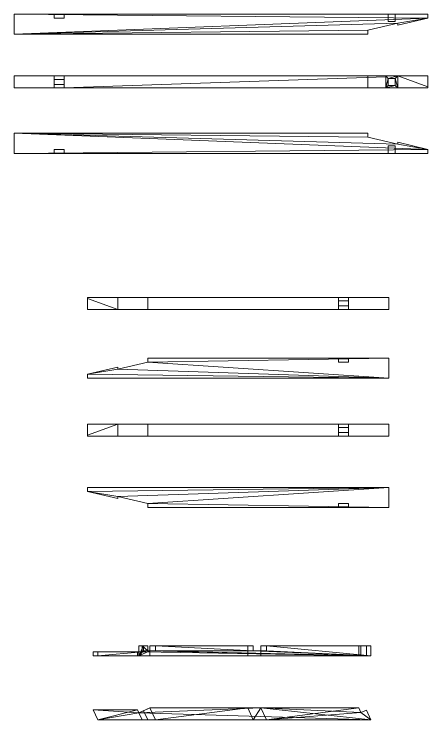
# Model space of a CAD drawing. Header units: millimetres. Extents: x 1039 to 86168, y -97507 to 20336.
# Drawn here: x 76476 to 84735, y -82206 to -68118 of the extents above; entities that cross this region are included whole.
import ezdxf

# ---------------------------------------------------------------- set-up
doc = ezdxf.new("R2010")
doc.units = ezdxf.units.MM
doc.header["$MEASUREMENT"] = 0
doc.layers.add('Чертежи клееныого БАЛКИ', color=7, linetype='Continuous')

# ---------------------------------------------------------------- blocks, each defined once
blk = doc.blocks.new('Морф_5BFB9848-1E78-4A62-96E7-4657786A4742')
at = {"layer": 'Чертежи клееныого БАЛКИ', "lineweight": 0}
mesh = blk.add_polyface(dxfattribs=at)
corners = [(77276, -68118, 481), (77476, -68118, 481), (77476, -68118, 411), (77276, -68118, 411), (77276, -68118, 481), (76476, -68118, 481), (76476, -68518, 481), (83535, -68518, 481), (83535, -68438, 481), (84135, -68298, 481), (84135, -68338, 481), (84735, -68198, 481), (84735, -68118, 481), (84135, -68118, 481), (84135, -68118, 481), (83895, -68118, 481), (83895, -68118, 481), (77476, -68118, 481), (77276, -68118, 241), (76476, -68118, 241), (76476, -68518, 241), (83895, -68118, 461), (83895, -68118, 261), (83895, -68118, 241), (77476, -68118, 241), (83535, -68438, 241), (84135, -68298, 241), (83535, -68518, 241), (83535, -68518, 261), (83535, -68518, 461), (84135, -68118, 241), (83895, -68118, 241), (83945, -68118, 431), (83945, -68118, 291), (84085, -68118, 291), (84085, -68118, 431), (84135, -68338, 241), (84735, -68118, 241), (84135, -68118, 241), (84135, -68118, 261), (84135, -68118, 461), (84735, -68198, 461), (84735, -68198, 261), (84735, -68198, 241), (77276, -68198, 411), (77276, -68198, 311), (77276, -68118, 311), (77276, -68118, 241), (77476, -68198, 311), (77476, -68118, 311), (77476, -68118, 241), (77476, -68198, 411), (84085, -68268, 431), (83945, -68268, 431), (83945, -68268, 291), (84085, -68268, 291)]
mesh.append_faces([[corners[k] for k in face] for face in [(0, 1, 2, 3), (5, 4, 18, 19), (6, 5, 19, 20), (9, 8, 25, 26), (10, 9, 26, 36), (46, 45, 48, 49), (45, 44, 51, 48), (44, 3, 2, 51), (49, 50, 47, 46)]], dxfattribs={"color": 113})
mesh.append_faces([[corners[k] for k in face] for face in [(32, 35, 52, 53), (33, 32, 53, 54), (33, 54, 55, 34), (35, 34, 55, 52), (54, 53, 52, 55)]], dxfattribs={"color": 254})
mesh.append_faces([[corners[k] for k in face] for face in [(17, 22, 23, 24), (7, 27, 28, 29), (8, 28, 27, 25), (13, 38, 39, 40), (12, 42, 43, 37), (41, 36, 43, 42), (18, 46, 47), (17, 2, 1)]], dxfattribs={"vtx0": -1, "color": 113})
mesh.append_faces([[corners[k] for k in face] for face in [(14, 39, 38, 30), (16, 23, 22, 21)]], dxfattribs={"vtx0": -1, "color": 254})
mesh.append_faces([[corners[k] for k in face] for face in [(4, 46, 18), (19, 43, 20), (24, 2, 17)]], dxfattribs={"vtx0": -1, "vtx1": -1, "color": 113})
mesh.append_faces([[corners[k] for k in face] for face in [(31, 33, 30), (30, 34, 14)]], dxfattribs={"vtx0": -1, "vtx1": -1, "color": 254})
mesh.append_faces([[corners[k] for k in face] for face in [(6, 9, 11), (43, 26, 20)]], dxfattribs={"vtx0": -1, "vtx1": -1, "vtx2": -1, "color": 113})
mesh.append_faces([[corners[k] for k in face] for face in [(6, 8, 9), (5, 11, 12), (3, 45, 46), (49, 51, 2)]], dxfattribs={"vtx0": -1, "vtx2": -1, "color": 113})
mesh.append_faces([[corners[k] for k in face] for face in [(35, 15, 14), (15, 32, 33), (30, 33, 34)]], dxfattribs={"vtx0": -1, "vtx2": -1, "color": 254})
mesh.append_faces([[corners[k] for k in face] for face in [(5, 6, 11), (4, 0, 46), (26, 25, 20), (37, 43, 19), (24, 50, 2)]], dxfattribs={"vtx1": -1, "vtx2": -1, "color": 113})
mesh.append_faces([[corners[k] for k in face] for face in [(35, 32, 15), (34, 35, 14), (31, 15, 33)]], dxfattribs={"vtx1": -1, "vtx2": -1, "color": 254})
mesh.append_faces([[corners[k] for k in face] for face in [(6, 7, 8), (9, 10, 11), (3, 44, 45), (25, 27, 20), (43, 36, 26), (49, 48, 51)]], dxfattribs={"vtx2": -1, "color": 113})
mesh.append_faces([[corners[k] for k in face] for face in [(17, 16, 21, 22), (7, 6, 20, 27), (8, 7, 29, 28), (13, 12, 37, 38), (12, 11, 41, 42), (41, 11, 10, 36)]], dxfattribs={"vtx3": -1, "color": 113})
mesh.append_faces([[corners[k] for k in face] for face in [(14, 13, 40, 39), (16, 15, 31, 23)]], dxfattribs={"vtx3": -1, "color": 254})
blk = doc.blocks.new('Морф_4D6EB4B4-7B97-46DA-A2E1-88D6F0536214')
at = {"layer": 'Чертежи клееныого БАЛКИ', "lineweight": 0}
mesh = blk.add_polyface(dxfattribs=at)
corners = [(77276, -69590, 481), (77476, -69590, 481), (77476, -69520, 481), (77276, -69520, 481), (77276, -69590, 481), (76476, -69590, 481), (76476, -69590, 81), (83535, -69590, 81), (83535, -69590, 161), (84135, -69590, 301), (84135, -69590, 261), (84735, -69590, 401), (84735, -69590, 481), (84135, -69590, 481), (84135, -69590, 481), (83895, -69590, 481), (83895, -69590, 481), (77476, -69590, 481), (77276, -69350, 481), (76476, -69350, 481), (76476, -69350, 81), (83895, -69570, 481), (83895, -69370, 481), (83895, -69350, 481), (77476, -69350, 481), (83535, -69350, 161), (84135, -69350, 301), (83535, -69350, 81), (83535, -69370, 81), (83535, -69570, 81), (84135, -69350, 481), (83895, -69350, 481), (83945, -69540, 481), (83945, -69400, 481), (84085, -69400, 481), (84085, -69540, 481), (84135, -69350, 261), (84735, -69350, 481), (84135, -69350, 481), (84135, -69370, 481), (84135, -69570, 481), (84735, -69570, 401), (84735, -69370, 401), (84735, -69350, 401), (77276, -69520, 401), (77276, -69420, 401), (77276, -69420, 481), (77276, -69350, 481), (77476, -69420, 401), (77476, -69420, 481), (77476, -69350, 481), (77476, -69520, 401), (84085, -69540, 331), (83945, -69540, 331), (83945, -69400, 331), (84085, -69400, 331)]
mesh.append_faces([[corners[k] for k in face] for face in [(0, 1, 2, 3), (5, 4, 18, 19), (6, 5, 19, 20), (9, 8, 25, 26), (10, 9, 26, 36), (46, 45, 48, 49), (45, 44, 51, 48), (44, 3, 2, 51), (49, 50, 47, 46)]], dxfattribs={"color": 113})
mesh.append_faces([[corners[k] for k in face] for face in [(32, 35, 52, 53), (33, 32, 53, 54), (33, 54, 55, 34), (35, 34, 55, 52), (54, 53, 52, 55)]], dxfattribs={"color": 254})
mesh.append_faces([[corners[k] for k in face] for face in [(17, 22, 23, 24), (7, 27, 28, 29), (8, 28, 27, 25), (13, 38, 39, 40), (12, 42, 43, 37), (41, 36, 43, 42), (18, 46, 47), (17, 2, 1)]], dxfattribs={"vtx0": -1, "color": 113})
mesh.append_faces([[corners[k] for k in face] for face in [(14, 39, 38, 30), (16, 23, 22, 21)]], dxfattribs={"vtx0": -1, "color": 254})
mesh.append_faces([[corners[k] for k in face] for face in [(4, 46, 18), (19, 43, 20), (24, 2, 17)]], dxfattribs={"vtx0": -1, "vtx1": -1, "color": 113})
mesh.append_faces([[corners[k] for k in face] for face in [(31, 33, 30), (30, 34, 14)]], dxfattribs={"vtx0": -1, "vtx1": -1, "color": 254})
mesh.append_faces([[corners[k] for k in face] for face in [(6, 9, 11), (43, 26, 20)]], dxfattribs={"vtx0": -1, "vtx1": -1, "vtx2": -1, "color": 113})
mesh.append_faces([[corners[k] for k in face] for face in [(6, 8, 9), (5, 11, 12), (3, 45, 46), (49, 51, 2)]], dxfattribs={"vtx0": -1, "vtx2": -1, "color": 113})
mesh.append_faces([[corners[k] for k in face] for face in [(35, 15, 14), (15, 32, 33), (30, 33, 34)]], dxfattribs={"vtx0": -1, "vtx2": -1, "color": 254})
mesh.append_faces([[corners[k] for k in face] for face in [(5, 6, 11), (4, 0, 46), (26, 25, 20), (37, 43, 19), (24, 50, 2)]], dxfattribs={"vtx1": -1, "vtx2": -1, "color": 113})
mesh.append_faces([[corners[k] for k in face] for face in [(35, 32, 15), (34, 35, 14), (31, 15, 33)]], dxfattribs={"vtx1": -1, "vtx2": -1, "color": 254})
mesh.append_faces([[corners[k] for k in face] for face in [(6, 7, 8), (9, 10, 11), (3, 44, 45), (25, 27, 20), (43, 36, 26), (49, 48, 51)]], dxfattribs={"vtx2": -1, "color": 113})
mesh.append_faces([[corners[k] for k in face] for face in [(17, 16, 21, 22), (7, 6, 20, 27), (8, 7, 29, 28), (13, 12, 37, 38), (12, 11, 41, 42), (41, 11, 10, 36)]], dxfattribs={"vtx3": -1, "color": 113})
mesh.append_faces([[corners[k] for k in face] for face in [(14, 13, 40, 39), (16, 15, 31, 23)]], dxfattribs={"vtx3": -1, "color": 254})
blk = doc.blocks.new('Морф_B49F19AB-6C0A-433C-A7AF-FE4632147326')
at = {"layer": 'Чертежи клееныого БАЛКИ', "lineweight": 0}
mesh = blk.add_polyface(dxfattribs=at)
corners = [(77276, -70897, 286), (77476, -70897, 286), (77476, -70897, 356), (77276, -70897, 356), (77276, -70897, 286), (76476, -70897, 286), (76476, -70497, 286), (83535, -70497, 286), (83535, -70577, 286), (84135, -70717, 286), (84135, -70677, 286), (84735, -70817, 286), (84735, -70897, 286), (84135, -70897, 286), (84135, -70897, 286), (83895, -70897, 286), (83895, -70897, 286), (77476, -70897, 286), (77276, -70897, 526), (76476, -70897, 526), (76476, -70497, 526), (83895, -70897, 306), (83895, -70897, 506), (83895, -70897, 526), (77476, -70897, 526), (83535, -70577, 526), (84135, -70717, 526), (83535, -70497, 526), (83535, -70497, 506), (83535, -70497, 306), (84135, -70897, 526), (83895, -70897, 526), (83945, -70897, 336), (83945, -70897, 476), (84085, -70897, 476), (84085, -70897, 336), (84135, -70677, 526), (84735, -70897, 526), (84135, -70897, 526), (84135, -70897, 506), (84135, -70897, 306), (84735, -70817, 306), (84735, -70817, 506), (84735, -70817, 526), (77276, -70817, 356), (77276, -70817, 456), (77276, -70897, 456), (77276, -70897, 526), (77476, -70817, 456), (77476, -70897, 456), (77476, -70897, 526), (77476, -70817, 356), (84085, -70747, 336), (83945, -70747, 336), (83945, -70747, 476), (84085, -70747, 476)]
mesh.append_faces([[corners[k] for k in face] for face in [(0, 1, 2, 3), (5, 4, 18, 19), (6, 5, 19, 20), (9, 8, 25, 26), (10, 9, 26, 36), (46, 45, 48, 49), (45, 44, 51, 48), (44, 3, 2, 51), (49, 50, 47, 46)]], dxfattribs={"color": 113})
mesh.append_faces([[corners[k] for k in face] for face in [(32, 35, 52, 53), (33, 32, 53, 54), (33, 54, 55, 34), (35, 34, 55, 52), (54, 53, 52, 55)]], dxfattribs={"color": 254})
mesh.append_faces([[corners[k] for k in face] for face in [(17, 22, 23, 24), (7, 27, 28, 29), (8, 28, 27, 25), (13, 38, 39, 40), (12, 42, 43, 37), (41, 36, 43, 42), (18, 46, 47), (17, 2, 1)]], dxfattribs={"vtx0": -1, "color": 113})
mesh.append_faces([[corners[k] for k in face] for face in [(14, 39, 38, 30), (16, 23, 22, 21)]], dxfattribs={"vtx0": -1, "color": 254})
mesh.append_faces([[corners[k] for k in face] for face in [(4, 46, 18), (19, 43, 20), (24, 2, 17)]], dxfattribs={"vtx0": -1, "vtx1": -1, "color": 113})
mesh.append_faces([[corners[k] for k in face] for face in [(31, 33, 30), (30, 34, 14)]], dxfattribs={"vtx0": -1, "vtx1": -1, "color": 254})
mesh.append_faces([[corners[k] for k in face] for face in [(6, 9, 11), (43, 26, 20)]], dxfattribs={"vtx0": -1, "vtx1": -1, "vtx2": -1, "color": 113})
mesh.append_faces([[corners[k] for k in face] for face in [(6, 8, 9), (5, 11, 12), (3, 45, 46), (49, 51, 2)]], dxfattribs={"vtx0": -1, "vtx2": -1, "color": 113})
mesh.append_faces([[corners[k] for k in face] for face in [(35, 15, 14), (15, 32, 33), (30, 33, 34)]], dxfattribs={"vtx0": -1, "vtx2": -1, "color": 254})
mesh.append_faces([[corners[k] for k in face] for face in [(5, 6, 11), (4, 0, 46), (26, 25, 20), (37, 43, 19), (24, 50, 2)]], dxfattribs={"vtx1": -1, "vtx2": -1, "color": 113})
mesh.append_faces([[corners[k] for k in face] for face in [(35, 32, 15), (34, 35, 14), (31, 15, 33)]], dxfattribs={"vtx1": -1, "vtx2": -1, "color": 254})
mesh.append_faces([[corners[k] for k in face] for face in [(6, 7, 8), (9, 10, 11), (3, 44, 45), (25, 27, 20), (43, 36, 26), (49, 48, 51)]], dxfattribs={"vtx2": -1, "color": 113})
mesh.append_faces([[corners[k] for k in face] for face in [(17, 16, 21, 22), (7, 6, 20, 27), (8, 7, 29, 28), (13, 12, 37, 38), (12, 11, 41, 42), (41, 11, 10, 36)]], dxfattribs={"vtx3": -1, "color": 113})
mesh.append_faces([[corners[k] for k in face] for face in [(14, 13, 40, 39), (16, 15, 31, 23)]], dxfattribs={"vtx3": -1, "color": 254})
blk = doc.blocks.new('Морф_16C08DFA-6151-49BA-8072-C220439D4D29')
at = {"layer": 'Чертежи клееныого БАЛКИ', "lineweight": 0}
mesh = blk.add_polyface(dxfattribs=at)
corners = [(82953, -73772, 294), (83153, -73772, 294), (83153, -73842, 294), (82953, -73842, 294), (78543, -73772, 514), (78543, -73772, 474), (77943, -73772, 614), (77943, -73772, 694), (83953, -73772, 694), (83953, -73772, 294), (83153, -73772, 294), (82953, -73772, 294), (79143, -73772, 294), (79143, -73772, 374), (78543, -74012, 514), (78543, -74012, 474), (77943, -73792, 614), (77943, -74012, 614), (77943, -73992, 614), (77943, -74012, 694), (79143, -74012, 374), (83953, -74012, 694), (82953, -74012, 294), (79143, -74012, 294), (79143, -73992, 294), (79143, -73792, 294), (83953, -74012, 294), (83153, -74012, 294), (82953, -73942, 374), (82953, -73842, 374), (83153, -73842, 374), (83153, -73942, 374), (82953, -73942, 294), (83153, -73942, 294), (82953, -74012, 294), (83153, -74012, 294)]
mesh.append_faces([[corners[k] for k in face] for face in [(0, 1, 2, 3), (5, 4, 14, 15), (4, 13, 20, 14), (8, 7, 19, 21), (10, 9, 26, 27), (9, 8, 21, 26), (28, 29, 30, 31), (32, 28, 31, 33), (29, 3, 2, 30), (34, 32, 33, 35)]], dxfattribs={"color": 97})
mesh.append_faces([[corners[k] for k in face] for face in [(16, 15, 17, 18), (6, 17, 19, 7), (12, 23, 24, 25), (13, 24, 23, 20), (22, 32, 34), (10, 2, 1)]], dxfattribs={"vtx0": -1, "color": 97})
mesh.append_faces([[corners[k] for k in face] for face in [(9, 13, 8), (11, 32, 22), (27, 2, 10)]], dxfattribs={"vtx0": -1, "vtx1": -1, "color": 97})
mesh.append_faces([[corners[k] for k in face] for face in [(4, 6, 8), (21, 17, 14)]], dxfattribs={"vtx0": -1, "vtx1": -1, "vtx2": -1, "color": 97})
mesh.append_faces([[corners[k] for k in face] for face in [(3, 28, 32), (33, 30, 2), (21, 14, 20), (26, 20, 23)]], dxfattribs={"vtx0": -1, "vtx2": -1, "color": 97})
mesh.append_faces([[corners[k] for k in face] for face in [(5, 6, 4), (15, 14, 17)]], dxfattribs={"vtx1": -1, "color": 97})
mesh.append_faces([[corners[k] for k in face] for face in [(13, 4, 8), (12, 13, 9), (11, 0, 32), (27, 35, 2), (26, 21, 20)]], dxfattribs={"vtx1": -1, "vtx2": -1, "color": 97})
mesh.append_faces([[corners[k] for k in face] for face in [(6, 7, 8), (3, 29, 28), (33, 31, 30), (21, 19, 17)]], dxfattribs={"vtx2": -1, "color": 97})
mesh.append_faces([[corners[k] for k in face] for face in [(16, 6, 5, 15), (6, 16, 18, 17), (12, 11, 22, 23), (13, 12, 25, 24)]], dxfattribs={"vtx3": -1, "color": 97})
blk = doc.blocks.new('Морф_64B6D37B-8F97-4AF4-BAE1-D1EC091ADD98')
at = {"layer": 'Чертежи клееныого БАЛКИ', "lineweight": 0}
mesh = blk.add_polyface(dxfattribs=at)
corners = [(82953, -74988, 623), (83153, -74988, 623), (83153, -74988, 553), (82953, -74988, 553), (78543, -75208, 623), (78543, -75168, 623), (77943, -75308, 623), (77943, -75388, 623), (83953, -75388, 623), (83953, -74988, 623), (83153, -74988, 623), (82953, -74988, 623), (79143, -74988, 623), (79143, -75068, 623), (78543, -75208, 383), (78543, -75168, 383), (77943, -75308, 603), (77943, -75308, 383), (77943, -75308, 403), (77943, -75388, 383), (79143, -75068, 383), (83953, -75388, 383), (82953, -74988, 383), (79143, -74988, 383), (79143, -74988, 403), (79143, -74988, 603), (83953, -74988, 383), (83153, -74988, 383), (82953, -75068, 453), (82953, -75068, 553), (83153, -75068, 553), (83153, -75068, 453), (82953, -74988, 453), (83153, -74988, 453), (82953, -74988, 383), (83153, -74988, 383)]
mesh.append_faces([[corners[k] for k in face] for face in [(0, 1, 2, 3), (5, 4, 14, 15), (4, 13, 20, 14), (8, 7, 19, 21), (10, 9, 26, 27), (9, 8, 21, 26), (28, 29, 30, 31), (32, 28, 31, 33), (29, 3, 2, 30), (34, 32, 33, 35)]], dxfattribs={"color": 97})
mesh.append_faces([[corners[k] for k in face] for face in [(16, 15, 17, 18), (6, 17, 19, 7), (12, 23, 24, 25), (13, 24, 23, 20), (22, 32, 34), (10, 2, 1)]], dxfattribs={"vtx0": -1, "color": 97})
mesh.append_faces([[corners[k] for k in face] for face in [(9, 13, 8), (11, 32, 22), (27, 2, 10)]], dxfattribs={"vtx0": -1, "vtx1": -1, "color": 97})
mesh.append_faces([[corners[k] for k in face] for face in [(4, 6, 8), (21, 17, 14)]], dxfattribs={"vtx0": -1, "vtx1": -1, "vtx2": -1, "color": 97})
mesh.append_faces([[corners[k] for k in face] for face in [(3, 28, 32), (33, 30, 2), (21, 14, 20), (26, 20, 23)]], dxfattribs={"vtx0": -1, "vtx2": -1, "color": 97})
mesh.append_faces([[corners[k] for k in face] for face in [(5, 6, 4), (15, 14, 17)]], dxfattribs={"vtx1": -1, "color": 97})
mesh.append_faces([[corners[k] for k in face] for face in [(13, 4, 8), (12, 13, 9), (11, 0, 32), (27, 35, 2), (26, 21, 20)]], dxfattribs={"vtx1": -1, "vtx2": -1, "color": 97})
mesh.append_faces([[corners[k] for k in face] for face in [(6, 7, 8), (3, 29, 28), (33, 31, 30), (21, 19, 17)]], dxfattribs={"vtx2": -1, "color": 97})
mesh.append_faces([[corners[k] for k in face] for face in [(16, 6, 5, 15), (6, 16, 18, 17), (12, 11, 22, 23), (13, 12, 25, 24)]], dxfattribs={"vtx3": -1, "color": 97})
blk = doc.blocks.new('Морф_E50EF1F1-6C25-4939-BB2E-C071D2E25607')
at = {"layer": 'Чертежи клееныого БАЛКИ', "lineweight": 0}
mesh = blk.add_polyface(dxfattribs=at)
corners = [(82953, -76542, 627), (83153, -76542, 627), (83153, -76472, 627), (82953, -76472, 627), (78543, -76542, 407), (78543, -76542, 447), (77943, -76542, 307), (77943, -76542, 227), (83953, -76542, 227), (83953, -76542, 627), (83153, -76542, 627), (82953, -76542, 627), (79143, -76542, 627), (79143, -76542, 547), (78543, -76302, 407), (78543, -76302, 447), (77943, -76522, 307), (77943, -76302, 307), (77943, -76322, 307), (77943, -76302, 227), (79143, -76302, 547), (83953, -76302, 227), (82953, -76302, 627), (79143, -76302, 627), (79143, -76322, 627), (79143, -76522, 627), (83953, -76302, 627), (83153, -76302, 627), (82953, -76372, 547), (82953, -76472, 547), (83153, -76472, 547), (83153, -76372, 547), (82953, -76372, 627), (83153, -76372, 627), (82953, -76302, 627), (83153, -76302, 627)]
mesh.append_faces([[corners[k] for k in face] for face in [(0, 1, 2, 3), (5, 4, 14, 15), (4, 13, 20, 14), (8, 7, 19, 21), (10, 9, 26, 27), (9, 8, 21, 26), (28, 29, 30, 31), (32, 28, 31, 33), (29, 3, 2, 30), (34, 32, 33, 35)]], dxfattribs={"color": 97})
mesh.append_faces([[corners[k] for k in face] for face in [(16, 15, 17, 18), (6, 17, 19, 7), (12, 23, 24, 25), (13, 24, 23, 20), (22, 32, 34), (10, 2, 1)]], dxfattribs={"vtx0": -1, "color": 97})
mesh.append_faces([[corners[k] for k in face] for face in [(9, 13, 8), (11, 32, 22), (27, 2, 10)]], dxfattribs={"vtx0": -1, "vtx1": -1, "color": 97})
mesh.append_faces([[corners[k] for k in face] for face in [(4, 6, 8), (21, 17, 14)]], dxfattribs={"vtx0": -1, "vtx1": -1, "vtx2": -1, "color": 97})
mesh.append_faces([[corners[k] for k in face] for face in [(3, 28, 32), (33, 30, 2), (21, 14, 20), (26, 20, 23)]], dxfattribs={"vtx0": -1, "vtx2": -1, "color": 97})
mesh.append_faces([[corners[k] for k in face] for face in [(5, 6, 4), (15, 14, 17)]], dxfattribs={"vtx1": -1, "color": 97})
mesh.append_faces([[corners[k] for k in face] for face in [(13, 4, 8), (12, 13, 9), (11, 0, 32), (27, 35, 2), (26, 21, 20)]], dxfattribs={"vtx1": -1, "vtx2": -1, "color": 97})
mesh.append_faces([[corners[k] for k in face] for face in [(6, 7, 8), (3, 29, 28), (33, 31, 30), (21, 19, 17)]], dxfattribs={"vtx2": -1, "color": 97})
mesh.append_faces([[corners[k] for k in face] for face in [(16, 6, 5, 15), (6, 16, 18, 17), (12, 11, 22, 23), (13, 12, 25, 24)]], dxfattribs={"vtx3": -1, "color": 97})
blk = doc.blocks.new('Морф_7306E77A-877C-47FC-B39B-80130B2455FC')
at = {"layer": 'Чертежи клееныого БАЛКИ', "lineweight": 0}
mesh = blk.add_polyface(dxfattribs=at)
corners = [(82953, -77966, 263), (83153, -77966, 263), (83153, -77966, 333), (82953, -77966, 333), (78543, -77746, 263), (78543, -77786, 263), (77943, -77646, 263), (77943, -77566, 263), (83953, -77566, 263), (83953, -77966, 263), (83153, -77966, 263), (82953, -77966, 263), (79143, -77966, 263), (79143, -77886, 263), (78543, -77746, 503), (78543, -77786, 503), (77943, -77646, 283), (77943, -77646, 503), (77943, -77646, 483), (77943, -77566, 503), (79143, -77886, 503), (83953, -77566, 503), (82953, -77966, 503), (79143, -77966, 503), (79143, -77966, 483), (79143, -77966, 283), (83953, -77966, 503), (83153, -77966, 503), (82953, -77886, 433), (82953, -77886, 333), (83153, -77886, 333), (83153, -77886, 433), (82953, -77966, 433), (83153, -77966, 433), (82953, -77966, 503), (83153, -77966, 503)]
mesh.append_faces([[corners[k] for k in face] for face in [(0, 1, 2, 3), (5, 4, 14, 15), (4, 13, 20, 14), (8, 7, 19, 21), (10, 9, 26, 27), (9, 8, 21, 26), (28, 29, 30, 31), (32, 28, 31, 33), (29, 3, 2, 30), (34, 32, 33, 35)]], dxfattribs={"color": 97})
mesh.append_faces([[corners[k] for k in face] for face in [(16, 15, 17, 18), (6, 17, 19, 7), (12, 23, 24, 25), (13, 24, 23, 20), (22, 32, 34), (10, 2, 1)]], dxfattribs={"vtx0": -1, "color": 97})
mesh.append_faces([[corners[k] for k in face] for face in [(9, 13, 8), (11, 32, 22), (27, 2, 10)]], dxfattribs={"vtx0": -1, "vtx1": -1, "color": 97})
mesh.append_faces([[corners[k] for k in face] for face in [(4, 6, 8), (21, 17, 14)]], dxfattribs={"vtx0": -1, "vtx1": -1, "vtx2": -1, "color": 97})
mesh.append_faces([[corners[k] for k in face] for face in [(3, 28, 32), (33, 30, 2), (21, 14, 20), (26, 20, 23)]], dxfattribs={"vtx0": -1, "vtx2": -1, "color": 97})
mesh.append_faces([[corners[k] for k in face] for face in [(5, 6, 4), (15, 14, 17)]], dxfattribs={"vtx1": -1, "color": 97})
mesh.append_faces([[corners[k] for k in face] for face in [(13, 4, 8), (12, 13, 9), (11, 0, 32), (27, 35, 2), (26, 21, 20)]], dxfattribs={"vtx1": -1, "vtx2": -1, "color": 97})
mesh.append_faces([[corners[k] for k in face] for face in [(6, 7, 8), (3, 29, 28), (33, 31, 30), (21, 19, 17)]], dxfattribs={"vtx2": -1, "color": 97})
mesh.append_faces([[corners[k] for k in face] for face in [(16, 6, 5, 15), (6, 16, 18, 17), (12, 11, 22, 23), (13, 12, 25, 24)]], dxfattribs={"vtx3": -1, "color": 97})
blk = doc.blocks.new('Морф_9E7AE485-1113-4140-A6BD-25E7FC62BFB3')
at = {"layer": 'Чертежи клееныого БАЛКИ', "lineweight": 0}
mesh = blk.add_polyface(dxfattribs=at)
corners = [(78939, -80928, 303), (78056, -80928, 303), (78056, -80848, 303), (78939, -80848, 303), (78149, -80928, 503), (78149, -80848, 503), (78967, -80928, 364), (78967, -80848, 364), (79032, -80848, 503), (78967, -80728, 364), (79032, -80728, 503), (79142, -80728, 503), (79058, -80728, 322), (79185, -80928, 263), (81138, -80928, 263), (81138, -80928, 263), (81403, -80928, 263), (81402, -80928, 263), (83355, -80928, 263), (83399, -80928, 357), (83508, -80928, 306), (83599, -80928, 503), (83599, -80728, 503), (81514, -80728, 503), (81514, -80828, 503), (81250, -80828, 503), (81250, -80728, 503), (79297, -80728, 503), (79297, -80828, 503), (79142, -80828, 503), (79058, -80828, 322), (79185, -80828, 263), (79185, -80728, 263), (79185, -80728, 263), (81138, -80728, 263), (81138, -80828, 263), (81403, -80828, 263), (81138, -80828, 263), (81138, -80828, 263), (81402, -80828, 263), (81402, -80828, 263), (81402, -80728, 263), (83355, -80728, 263), (83508, -80728, 306), (83399, -80728, 357)]
mesh.append_faces([[corners[k] for k in face] for face in [(0, 1, 2, 3), (1, 4, 5, 2), (6, 0, 3, 7), (9, 10, 11, 12), (8, 10, 9, 7), (29, 28, 31, 30), (11, 29, 30, 12), (32, 31, 28, 27), (16, 15, 35, 36), (15, 14, 38, 35), (17, 16, 36, 39), (37, 34, 26, 25), (40, 24, 23, 41), (21, 20, 43, 22), (19, 18, 42, 44), (20, 19, 44, 43)]], dxfattribs={"color": 21})
mesh.append_faces([[corners[k] for k in face] for face in [(2, 7, 3), (4, 8, 5), (33, 31, 32), (34, 27, 26), (17, 41, 42, 18)]], dxfattribs={"vtx0": -1, "color": 21})
mesh.append_faces([[corners[k] for k in face] for face in [(13, 31, 33)]], dxfattribs={"vtx0": -1, "vtx1": -1, "color": 21})
mesh.append_faces([[corners[k] for k in face] for face in [(16, 19, 21), (6, 16, 21), (21, 25, 28), (21, 29, 8)]], dxfattribs={"vtx0": -1, "vtx1": -1, "vtx2": -1, "color": 21})
mesh.append_faces([[corners[k] for k in face] for face in [(16, 18, 19), (6, 21, 4), (21, 23, 24), (21, 24, 25), (25, 27, 28), (21, 28, 29), (29, 10, 8), (6, 9, 12), (6, 12, 30), (6, 30, 31), (36, 25, 24), (36, 24, 40), (25, 36, 35), (25, 35, 38), (23, 44, 42)]], dxfattribs={"vtx0": -1, "vtx2": -1, "color": 21})
mesh.append_faces([[corners[k] for k in face] for face in [(17, 18, 16), (1, 0, 4), (39, 36, 40), (37, 25, 38), (41, 23, 42)]], dxfattribs={"vtx1": -1, "color": 21})
mesh.append_faces([[corners[k] for k in face] for face in [(6, 13, 16), (0, 6, 4), (4, 21, 8), (13, 6, 31), (23, 22, 44)]], dxfattribs={"vtx1": -1, "vtx2": -1, "color": 21})
mesh.append_faces([[corners[k] for k in face] for face in [(19, 20, 21), (21, 22, 23), (25, 26, 27), (29, 11, 10), (22, 43, 44)]], dxfattribs={"vtx2": -1, "color": 21})
mesh.append_faces([[corners[k] for k in face] for face in [(2, 5, 8, 7), (34, 33, 32, 27), (14, 13, 33, 34)]], dxfattribs={"vtx3": -1, "color": 21})
blk = doc.blocks.new('Морф_D413DEAF-31C9-4D75-A7A9-5D5DF08FABAA')
at = {"layer": 'Чертежи клееныого БАЛКИ', "lineweight": 0}
mesh = blk.add_polyface(dxfattribs=at)
corners = [(78939, -82006, 263), (78056, -82006, 263), (78056, -82006, 343), (78939, -82006, 343), (78149, -82206, 263), (78149, -82206, 343), (78967, -82068, 263), (78967, -82068, 343), (79032, -82206, 343), (78967, -82068, 463), (79032, -82206, 463), (79142, -82206, 463), (79058, -82026, 463), (79185, -81966, 263), (81138, -81966, 263), (81138, -81966, 263), (81403, -81966, 263), (81402, -81966, 263), (83355, -81966, 263), (83399, -82060, 263), (83508, -82010, 263), (83599, -82206, 263), (83599, -82206, 463), (81514, -82206, 463), (81514, -82206, 363), (81250, -82206, 363), (81250, -82206, 463), (79297, -82206, 463), (79297, -82206, 363), (79142, -82206, 363), (79058, -82026, 363), (79185, -81966, 363), (79185, -81966, 463), (79185, -81966, 463), (81138, -81966, 463), (81138, -81966, 363), (81403, -81966, 363), (81138, -81966, 363), (81138, -81966, 363), (81402, -81966, 363), (81402, -81966, 363), (81402, -81966, 463), (83355, -81966, 463), (83508, -82010, 463), (83399, -82060, 463)]
mesh.append_faces([[corners[k] for k in face] for face in [(0, 1, 2, 3), (1, 4, 5, 2), (6, 0, 3, 7), (9, 10, 11, 12), (8, 10, 9, 7), (29, 28, 31, 30), (11, 29, 30, 12), (32, 31, 28, 27), (16, 15, 35, 36), (15, 14, 38, 35), (17, 16, 36, 39), (37, 34, 26, 25), (40, 24, 23, 41), (21, 20, 43, 22), (19, 18, 42, 44), (20, 19, 44, 43)]], dxfattribs={"color": 21})
mesh.append_faces([[corners[k] for k in face] for face in [(2, 7, 3), (4, 8, 5), (33, 31, 32), (34, 27, 26), (17, 41, 42, 18)]], dxfattribs={"vtx0": -1, "color": 21})
mesh.append_faces([[corners[k] for k in face] for face in [(13, 31, 33)]], dxfattribs={"vtx0": -1, "vtx1": -1, "color": 21})
mesh.append_faces([[corners[k] for k in face] for face in [(16, 19, 21), (6, 16, 21), (21, 25, 28), (21, 29, 8)]], dxfattribs={"vtx0": -1, "vtx1": -1, "vtx2": -1, "color": 21})
mesh.append_faces([[corners[k] for k in face] for face in [(16, 18, 19), (6, 21, 4), (21, 23, 24), (21, 24, 25), (25, 27, 28), (21, 28, 29), (29, 10, 8), (6, 9, 12), (6, 12, 30), (6, 30, 31), (36, 25, 24), (36, 24, 40), (25, 36, 35), (25, 35, 38), (23, 44, 42)]], dxfattribs={"vtx0": -1, "vtx2": -1, "color": 21})
mesh.append_faces([[corners[k] for k in face] for face in [(17, 18, 16), (1, 0, 4), (39, 36, 40), (37, 25, 38), (41, 23, 42)]], dxfattribs={"vtx1": -1, "color": 21})
mesh.append_faces([[corners[k] for k in face] for face in [(6, 13, 16), (0, 6, 4), (4, 21, 8), (13, 6, 31), (23, 22, 44)]], dxfattribs={"vtx1": -1, "vtx2": -1, "color": 21})
mesh.append_faces([[corners[k] for k in face] for face in [(19, 20, 21), (21, 22, 23), (25, 26, 27), (29, 11, 10), (22, 43, 44)]], dxfattribs={"vtx2": -1, "color": 21})
mesh.append_faces([[corners[k] for k in face] for face in [(2, 5, 8, 7), (34, 33, 32, 27), (14, 13, 33, 34)]], dxfattribs={"vtx3": -1, "color": 21})

msp = doc.modelspace()

# ---------------------------------------------------------------- block references
at = {"layer": 'Чертежи клееныого БАЛКИ', "linetype": 'Continuous', "lineweight": 0}
for name in ['Морф_5BFB9848-1E78-4A62-96E7-4657786A4742', 'Морф_4D6EB4B4-7B97-46DA-A2E1-88D6F0536214', 'Морф_B49F19AB-6C0A-433C-A7AF-FE4632147326', 'Морф_16C08DFA-6151-49BA-8072-C220439D4D29', 'Морф_64B6D37B-8F97-4AF4-BAE1-D1EC091ADD98', 'Морф_E50EF1F1-6C25-4939-BB2E-C071D2E25607', 'Морф_7306E77A-877C-47FC-B39B-80130B2455FC', 'Морф_9E7AE485-1113-4140-A6BD-25E7FC62BFB3', 'Морф_D413DEAF-31C9-4D75-A7A9-5D5DF08FABAA']:
    msp.add_blockref(name, (0, 0), dxfattribs=at)

doc.saveas('drawing.dxf')
